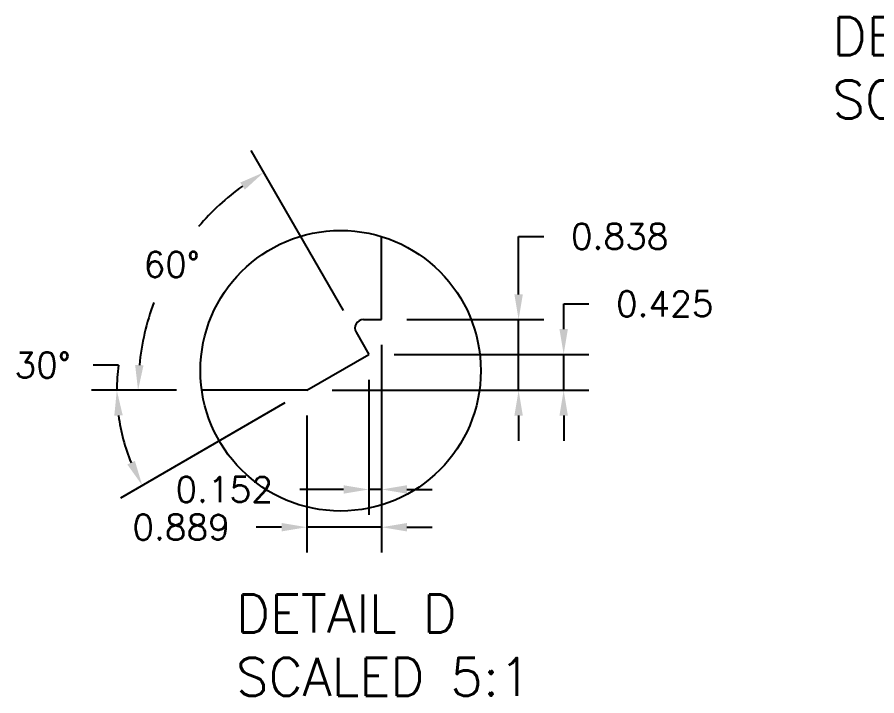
# Model space of a CAD drawing. Extents: x -1061 to -782, y -21 to 162.
# Drawn here: x -1061.1 to -1010.1, y -20.8 to 19.5 of the extents above; entities that cross this region are included whole.
import ezdxf

# ---------------------------------------------------------------- set-up
doc = ezdxf.new("R2010")
doc.units = 0
doc.header["$LTSCALE"] = 0.5
doc.layers.add('B', color=5, linetype='Continuous')
doc.layers.add('DIM', color=7, linetype='Continuous')
doc.styles.get("Standard").update_dxf_attribs({"font": 'ROMANS.SHX'})
doc.dimstyles.new('DIM 5', dxfattribs={"dimtxt": 1.5, "dimasz": 1.5, "dimexe": 1.5, "dimexo": 1.5, "dimgap": 1.5, "dimtad": 0, "dimtih": 1, "dimtoh": 1, "dimdec": 3, "dimlfac": 0.2, "dimzin": 1, "dimdsep": 46, "dimtxsty": 'STANDARD', "dimcen": 1.5, "dimclrd": 256, "dimclre": 256, "dimclrt": 256, "dimadec": 0, "dimazin": 2, "dimtfac": 1, "dimtdec": 3, "dimtmove": 0, "dimatfit": 3, "dimfxl": 1, "dimarcsym": 0})

# ---------------------------------------------------------------- blocks, each defined once
blk = doc.blocks.new('*D0')
at = {"layer": 'Defpoints', "color": 0, "transparency": 16777216}
for p in [(356.842, -908.106), (364.973, -908.106), (352.397, -912.297)]:
    blk.add_point(p, dxfattribs=at)
at = {"layer": 'DIM', "lineweight": -2, "transparency": 16777216}
for p, q in [((364.973, -906.606), (364.973, -903.168)), ((364.973, -903.168), (366.473, -903.168)), ((358.342, -908.106), (366.473, -908.106)), ((364.973, -912.297), (364.973, -908.106)), ((353.897, -912.297), (366.473, -912.297)), ((364.973, -913.797), (364.973, -915.297))]:
    blk.add_line(p, q, dxfattribs=at)
at = {"layer": 'DIM', "transparency": 16777216}
for points in [[(364.723, -906.606), (365.223, -906.606), (364.973, -908.106)], [(364.723, -913.797), (365.223, -913.797), (364.973, -912.297)]]:
    blk.add_solid(points, dxfattribs=at)
at = {"layer": 'DIM', "transparency": 16777216, "insert": (370.973, -903.168), "char_height": 1.5, "attachment_point": 5}
blk.add_mtext('0.838', dxfattribs=at)
blk = doc.blocks.new('*D1')
at = {"layer": 'Defpoints', "color": 0, "transparency": 16777216}
for p in [(356.842, -908.106), (356.08, -910.171), (356.08, -918.181)]:
    blk.add_point(p, dxfattribs=at)
at = {"layer": 'DIM', "lineweight": -2, "transparency": 16777216}
for p, q in [((356.842, -909.606), (356.842, -919.681)), ((356.08, -911.671), (356.08, -919.681)), ((354.58, -918.181), (351.992, -918.181)), ((356.842, -918.181), (356.08, -918.181)), ((358.342, -918.181), (359.842, -918.181))]:
    blk.add_line(p, q, dxfattribs=at)
at = {"layer": 'DIM', "transparency": 16777216}
for points in [[(354.58, -917.931), (354.58, -918.431), (356.08, -918.181)], [(358.342, -917.931), (358.342, -918.431), (356.842, -918.181)]]:
    blk.add_solid(points, dxfattribs=at)
at = {"layer": 'DIM', "transparency": 16777216, "insert": (347.492, -918.181), "char_height": 1.5, "attachment_point": 5}
blk.add_mtext('0.152', dxfattribs=at)
blk = doc.blocks.new('*D2')
at = {"layer": 'Defpoints', "color": 0, "transparency": 16777216}
for p in [(356.842, -908.106), (352.397, -912.297), (352.397, -920.421)]:
    blk.add_point(p, dxfattribs=at)
at = {"layer": 'DIM', "lineweight": -2, "transparency": 16777216}
for p, q in [((356.842, -909.606), (356.842, -921.921)), ((352.397, -913.797), (352.397, -921.921)), ((350.897, -920.421), (349.397, -920.421)), ((356.842, -920.421), (352.397, -920.421)), ((358.342, -920.421), (359.842, -920.421))]:
    blk.add_line(p, q, dxfattribs=at)
at = {"layer": 'DIM', "transparency": 16777216}
for points in [[(350.897, -920.171), (350.897, -920.671), (352.397, -920.421)], [(358.342, -920.171), (358.342, -920.671), (356.842, -920.421)]]:
    blk.add_solid(points, dxfattribs=at)
at = {"layer": 'DIM', "transparency": 16777216, "insert": (344.933, -920.421), "char_height": 1.5, "attachment_point": 5}
blk.add_mtext('0.889', dxfattribs=at)
blk = doc.blocks.new('*D3')
at = {"layer": 'Defpoints', "color": 0, "transparency": 16777216}
for p in [(356.08, -910.171), (346.164, -912.297), (352.397, -912.297), (352.397, -912.297), (341.796, -916.156)]:
    blk.add_point(p, dxfattribs=at)
at = {"layer": 'DIM', "lineweight": -2, "transparency": 16777216}
for p, q in [((341.215, -910.801), (339.715, -910.801)), ((344.664, -912.297), (339.616, -912.297)), ((351.098, -913.047), (341.328, -918.688))]:
    blk.add_line(p, q, dxfattribs=at)
for start, end in [(172.3762, 180), (187.6238, 202.3762)]:
    blk.add_arc((352.397, -912.297), 11.281, start, end, dxfattribs=at)
at = {"layer": 'DIM', "transparency": 16777216}
for points in [[(340.966, -913.811), (341.465, -913.777), (341.116, -912.297)], [(342.189, -916.482), (341.741, -916.702), (342.627, -917.938)]]:
    blk.add_solid(points, dxfattribs=at)
at = {"layer": 'DIM', "transparency": 16777216, "insert": (336.715, -910.801), "char_height": 1.5, "attachment_point": 5}
blk.add_mtext('30°', dxfattribs=at)
blk = doc.blocks.new('*D4')
at = {"layer": 'Defpoints', "color": 0, "transparency": 16777216}
for p in [(345.871, -902.7), (355.321, -908.856), (356.08, -910.171), (346.164, -912.297), (352.397, -912.297)]:
    blk.add_point(p, dxfattribs=at)
at = {"layer": 'DIM', "lineweight": -2, "transparency": 16777216}
for p, q in [((354.571, -907.557), (349.093, -898.068)), ((344.664, -912.297), (340.878, -912.297))]:
    blk.add_line(p, q, dxfattribs=at)
for start, end in [(125.7589, 139.4053), (159.5557, 174.2411)]:
    blk.add_arc((357.308, -912.297), 14.93, start, end, dxfattribs=at)
at = {"layer": 'DIM', "transparency": 16777216}
for points in [[(348.447, -899.972), (348.719, -900.392), (349.843, -899.368)], [(342.703, -910.812), (342.203, -910.787), (342.378, -912.297)]]:
    blk.add_solid(points, dxfattribs=at)
at = {"layer": 'DIM', "transparency": 16777216, "insert": (344.378, -904.832), "char_height": 1.5, "attachment_point": 5}
blk.add_mtext('60°', dxfattribs=at)
blk = doc.blocks.new('*D5')
at = {"layer": 'Defpoints', "color": 0, "transparency": 16777216}
for p in [(356.08, -910.171), (367.649, -910.171), (352.397, -912.297)]:
    blk.add_point(p, dxfattribs=at)
at = {"layer": 'DIM', "lineweight": -2, "transparency": 16777216}
for p, q in [((367.649, -908.671), (367.649, -907.171)), ((367.649, -907.171), (369.149, -907.171)), ((357.58, -910.171), (369.149, -910.171)), ((367.649, -912.297), (367.649, -910.171)), ((353.897, -912.297), (369.149, -912.297)), ((367.649, -913.797), (367.649, -915.297))]:
    blk.add_line(p, q, dxfattribs=at)
at = {"layer": 'DIM', "transparency": 16777216}
for points in [[(367.399, -908.671), (367.899, -908.671), (367.649, -910.171)], [(367.399, -913.797), (367.899, -913.797), (367.649, -912.297)]]:
    blk.add_solid(points, dxfattribs=at)
at = {"layer": 'DIM', "transparency": 16777216, "insert": (373.649, -907.171), "char_height": 1.5, "attachment_point": 5}
blk.add_mtext('0.425', dxfattribs=at)

msp = doc.modelspace()

# ---------------------------------------------------------------- linework, layer by layer
at = {"layer": 'B'}
for p, q in [((-1039.4968, 1.54178), (-1039.4968, 6.46974)), ((-1043.9418, -2.64922), (-1050.17472, -2.64922))]:
    msp.add_line(p, q, dxfattribs=at)
at = {"layer": 'B', "ltscale": 0.2}
for p, q in [((-1040.58478, 1.54178), (-1039.4968, 1.54178)), ((-1040.58478, 1.54178), (-1039.4968, 1.54178)), ((-1041.01779, 0.79178), (-1040.2588, -0.52284)), ((-1043.9418, -2.64922), (-1040.2588, -0.52284))]:
    msp.add_line(p, q, dxfattribs=at)
msp.add_arc((-1040.58478, 1.04178), 0.5, 90, 210, dxfattribs=at)
at = {"layer": 'DIM'}
msp.add_circle((-1041.9326, -1.48921), 8.32335, dxfattribs=at)

# ---------------------------------------------------------------- texts
at = {"layer": 'DIM', "char_height": 1.5, "attachment_point": 1}
for s, insert in [('{\\H1.5x;DETAIL A\\PSCALED 1.6:1}^I', (-1012.73142, 19.48527)), ('{\\H1.5x;DETAIL D\\PSCALED 5:1\\P\\P}^I', (-1048.14631, -14.77389))]:
    msp.add_mtext_dynamic_manual_height_columns(s, width=99.5271631, gutter_width=1, heights=[0], dxfattribs=dict(at, insert=insert))

# ---------------------------------------------------------------- dimensions: what is measured, and where the dimension line sits
at = {"layer": 'DIM'}
for base, line2, picture, middle in [((-1050.46816, 6.94758), ((-1041.01779, 0.79178), (-1040.2588, -0.52284)), '*D4', (-1051.96087, 4.81577)), ((-1054.54288, -6.5077), ((-1043.9418, -2.64922), (-1040.2588, -0.52284)), '*D3', (-1059.62351, -1.15254))]:
    dim = msp.add_angular_dim_2l(base=base, line1=((-1043.9418, -2.64922), (-1050.17472, -2.64922)), line2=line2, dimstyle='DIM 5', dxfattribs=at)
    dim.commit()
    dim.dimension.update_dxf_attribs({"geometry": picture, "text_midpoint": middle, "insert": (-1396.33888, 909.64805)})
dim = msp.add_linear_dim(base=(-1031.36596, 1.54178), p1=(-1043.9418, -2.64922), p2=(-1039.4968, 1.54178), angle=90, dimstyle='DIM 5', dxfattribs=at)
dim.commit()
dim.dimension.update_dxf_attribs({"geometry": '*D0', "text_midpoint": (-1025.36596, 6.48042), "dimtype": 128, "insert": (-1396.33888, 909.64805)})
dim = msp.add_linear_dim(base=(-1028.68992, -0.52284), p1=(-1043.9418, -2.64922), p2=(-1040.2588, -0.52284), angle=90, dimstyle='DIM 5', dxfattribs=at)
dim.commit()
dim.dimension.update_dxf_attribs({"geometry": '*D5', "text_midpoint": (-1022.68992, 2.47716), "insert": (-1396.33888, 909.64805)})
dim = msp.add_linear_dim(base=(-1043.9418, -10.77288), p1=(-1039.4968, 1.54178), p2=(-1043.9418, -2.64922), dimstyle='DIM 5', dxfattribs=at)
dim.commit()
dim.dimension.update_dxf_attribs({"geometry": '*D2', "text_midpoint": (-1051.40608, -10.77288), "insert": (-1396.33888, 909.64805)})
dim = msp.add_linear_dim(base=(-1040.2588, -8.5327), p1=(-1039.4968, 1.54178), p2=(-1040.2588, -0.52284), dimstyle='DIM 5', dxfattribs=at)
dim.commit()
dim.dimension.update_dxf_attribs({"geometry": '*D1', "text_midpoint": (-1048.84703, -8.5327), "dimtype": 128, "insert": (-1396.33888, 909.64805)})

doc.saveas('drawing.dxf')
